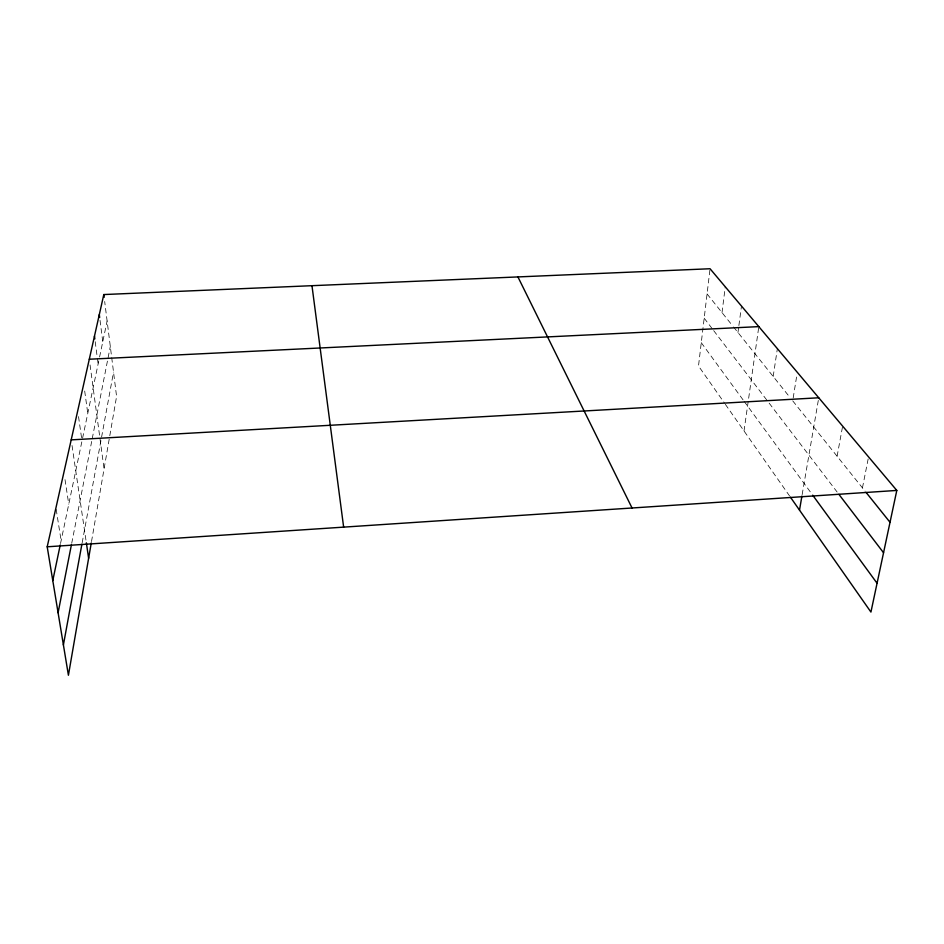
<?xml version="1.0" encoding="UTF-8"?>
<svg xmlns="http://www.w3.org/2000/svg" width="944" height="944" viewBox="0 0 944 944"><rect width="100%" height="100%" fill="white"/><g stroke="black" fill="none" stroke-linecap="round" stroke-linejoin="round"><path stroke-width="0.71" stroke-dasharray="4.72 3.54" d="M709.888 270.137L698.501 365.989L724.52 403.123M722.018 312.606L725.263 286.799M737.96 332.5L738.704 326.931M738.881 325.538L741.488 306.045M744.025 430.96L758.811 326.624M773.183 376.467L777.372 348.655M793.184 398.002L796.842 375.169M802.152 494.644L818.755 397.778M91.509 541.549L116.584 396.468L104.678 301.502M82.175 542.765L113.528 372.089M837.104 456.247L842.638 426.133M71.72 543.26L91.674 441.485M92.217 438.712L110.306 346.436M862.45 487.883L868.563 456.908M60.534 543.508L81.998 440.99M82.576 438.228L99.285 358.413M99.58 357.021L107.12 320.995M707.068 293.938L732.638 325.869M733.523 326.966L790.057 397.53M792.724 400.858L865.211 491.328M704.177 318.187L712.838 329.503M713.699 330.636L767.378 400.822M769.159 403.159L837.127 492.025M701.262 342.684L743.247 400.114M744.108 401.294L811.84 493.995M725.358 404.327L789.609 496.013M56.168 509.276L61.136 540.652M65.006 479.599L68.759 504.214M72.027 445.497L86.14 541.396M78.529 416.599L81.597 438.11M84.689 391.04L87.78 413.378M90.058 364.939L104.064 468.885M95.202 341.704L97.208 357.009M97.397 358.401L98.129 363.971M100.029 320.346L102.778 341.763"/><path stroke-width="1.42" d="M799.509 510.126L801.916 496.048M91.273 542.942L68.416 675.255L47.2 546.8L103.805 294.552L710.053 268.745L896.8 490.432L870.934 612.066L790.435 497.181M63.401 644.941L81.916 544.157M58.091 612.762L71.437 544.688M52.781 580.584L60.239 544.936M47.2 546.8L896.8 490.432M71.201 439.869L818.755 397.778M89.291 359.227L758.811 326.624M866.132 492.473L890.027 522.303M838.897 494.349L883.549 552.736M812.701 495.175L877.07 583.25M517.926 276.922L632.043 507.99M86.352 542.8L88.63 558.27M311.968 285.69L343.64 527.13M94.471 336.135L94.837 338.92M99.297 314.635L99.663 317.491M103.805 294.552L104.159 297.336"/></g></svg>
